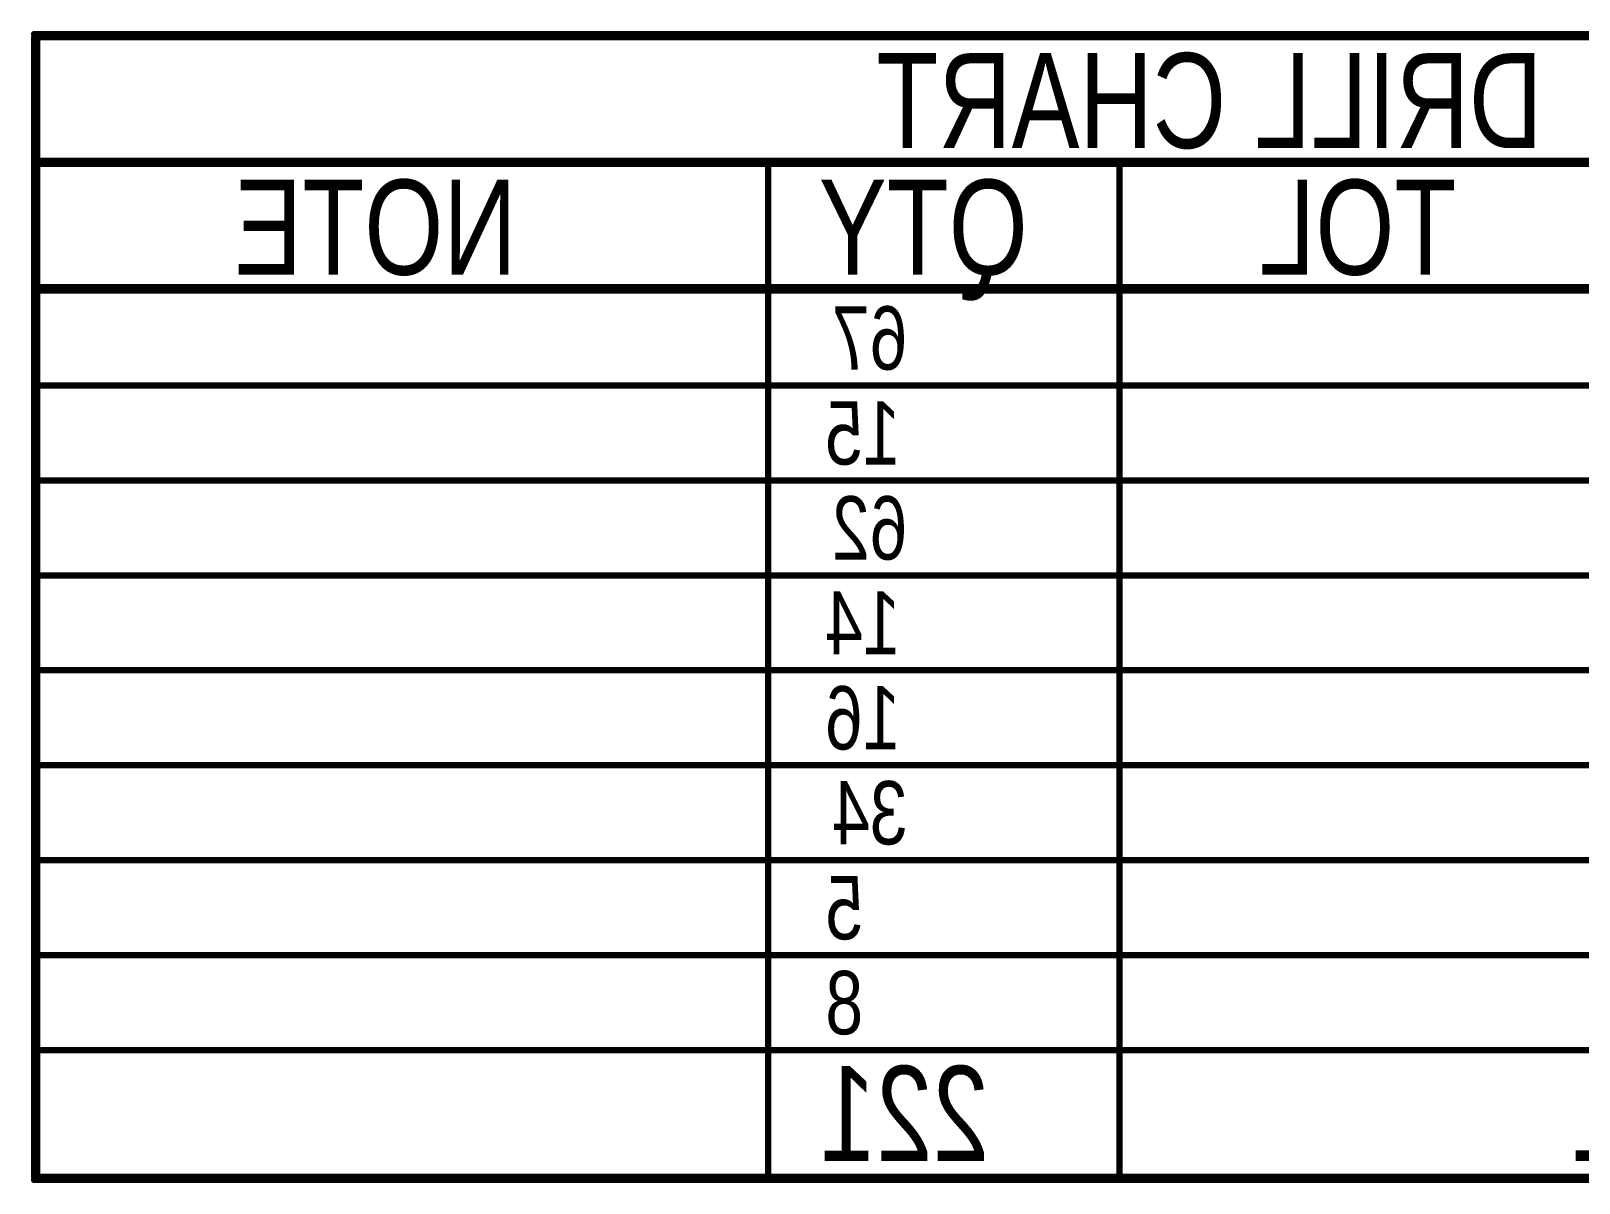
# Model space of a CAD drawing. Extents: x 0 to 12.4, y -1.9 to 1.3.
# Drawn here: x 8.626 to 11.071, y -1.948 to -0.128 of the extents above; entities that cross this region are included whole.
import ezdxf

# ---------------------------------------------------------------- set-up
doc = ezdxf.new("R2010")
doc.units = 0

msp = doc.modelspace()

# ---------------------------------------------------------------- linework, layer by layer
at = {"layer": 'DRD', "const_width": 0.01}
for points in [[(12.366, -0.133), (8.631, -0.133)], [(8.631, -0.138), (8.631, -1.938)], [(8.636, -0.138), (8.636, -1.938)], [(12.361, -0.138), (8.636, -0.138)], [(12.361, -0.333), (8.636, -0.333)], [(12.361, -0.338), (8.636, -0.338)], [(9.79, -0.338), (9.79, -1.938)], [(10.345, -0.338), (10.345, -1.938)], [(12.361, -0.533), (8.636, -0.533)], [(12.361, -0.538), (8.636, -0.538)], [(12.361, -0.688), (8.636, -0.688)], [(12.361, -0.838), (8.636, -0.838)], [(12.361, -0.988), (8.636, -0.988)], [(12.361, -1.138), (8.636, -1.138)], [(12.361, -1.288), (8.636, -1.288)], [(12.361, -1.438), (8.636, -1.438)], [(12.361, -1.588), (8.636, -1.588)], [(12.361, -1.738), (8.636, -1.738)], [(12.366, -1.943), (8.631, -1.943)], [(12.361, -1.938), (8.636, -1.938)]]:
    msp.add_lwpolyline(points, dxfattribs=at)
at = {"layer": 'DRD', "const_width": 0.005}
for points in [[(8.6285, -0.133, 1), (8.6335, -0.133, 1)], [(8.6285, -0.138, 1), (8.6335, -0.138, 1)], [(8.6335, -0.138, 1), (8.6385, -0.138, 1)], [(8.6335, -0.138, 1), (8.6385, -0.138, 1)], [(8.6335, -0.333, 1), (8.6385, -0.333, 1)], [(8.6335, -0.338, 1), (8.6385, -0.338, 1)], [(9.7875, -0.338, 1), (9.7925, -0.338, 1)], [(10.3425, -0.338, 1), (10.3475, -0.338, 1)], [(8.6335, -0.533, 1), (8.6385, -0.533, 1)], [(8.6335, -0.538, 1), (8.6385, -0.538, 1)], [(8.6335, -0.688, 1), (8.6385, -0.688, 1)], [(8.6335, -0.838, 1), (8.6385, -0.838, 1)], [(8.6335, -0.988, 1), (8.6385, -0.988, 1)], [(8.6335, -1.138, 1), (8.6385, -1.138, 1)], [(8.6335, -1.288, 1), (8.6385, -1.288, 1)], [(8.6335, -1.438, 1), (8.6385, -1.438, 1)], [(8.6335, -1.588, 1), (8.6385, -1.588, 1)], [(8.6335, -1.738, 1), (8.6385, -1.738, 1)], [(8.6285, -1.938, 1), (8.6335, -1.938, 1)], [(8.6285, -1.943, 1), (8.6335, -1.943, 1)], [(8.6335, -1.938, 1), (8.6385, -1.938, 1)], [(8.6335, -1.938, 1), (8.6385, -1.938, 1)], [(9.7875, -1.938, 1), (9.7925, -1.938, 1)], [(10.3425, -1.938, 1), (10.3475, -1.938, 1)]]:
    msp.add_lwpolyline(points, format="xyb", close=True, dxfattribs=at)

# ---------------------------------------------------------------- texts
at = {"layer": 'DRD', "text_generation_flag": 2, "width": 0.8}
for s, height, p in [('DRILL CHART', 0.15, (11.013, -0.313)), ('NOTE', 0.15, (9.393, -0.513)), ('QTY', 0.15, (10.2, -0.513)), ('TOL', 0.15, (10.877, -0.513)), ('67', 0.1, (10.01, -0.663)), ('15', 0.1, (9.999, -0.813)), ('62', 0.1, (10.01, -0.963)), ('14', 0.1, (9.999, -1.113)), ('16', 0.1, (9.999, -1.263)), ('34', 0.1, (10.01, -1.413)), ('5', 0.1, (9.94, -1.563)), ('8', 0.1, (9.94, -1.713)), ('221', 0.15, (10.139, -1.913)), ('TOTAL', 0.15, (11.577, -1.913))]:
    msp.add_text(s, height=height, dxfattribs=at).set_placement(p)

doc.saveas('drawing.dxf')
